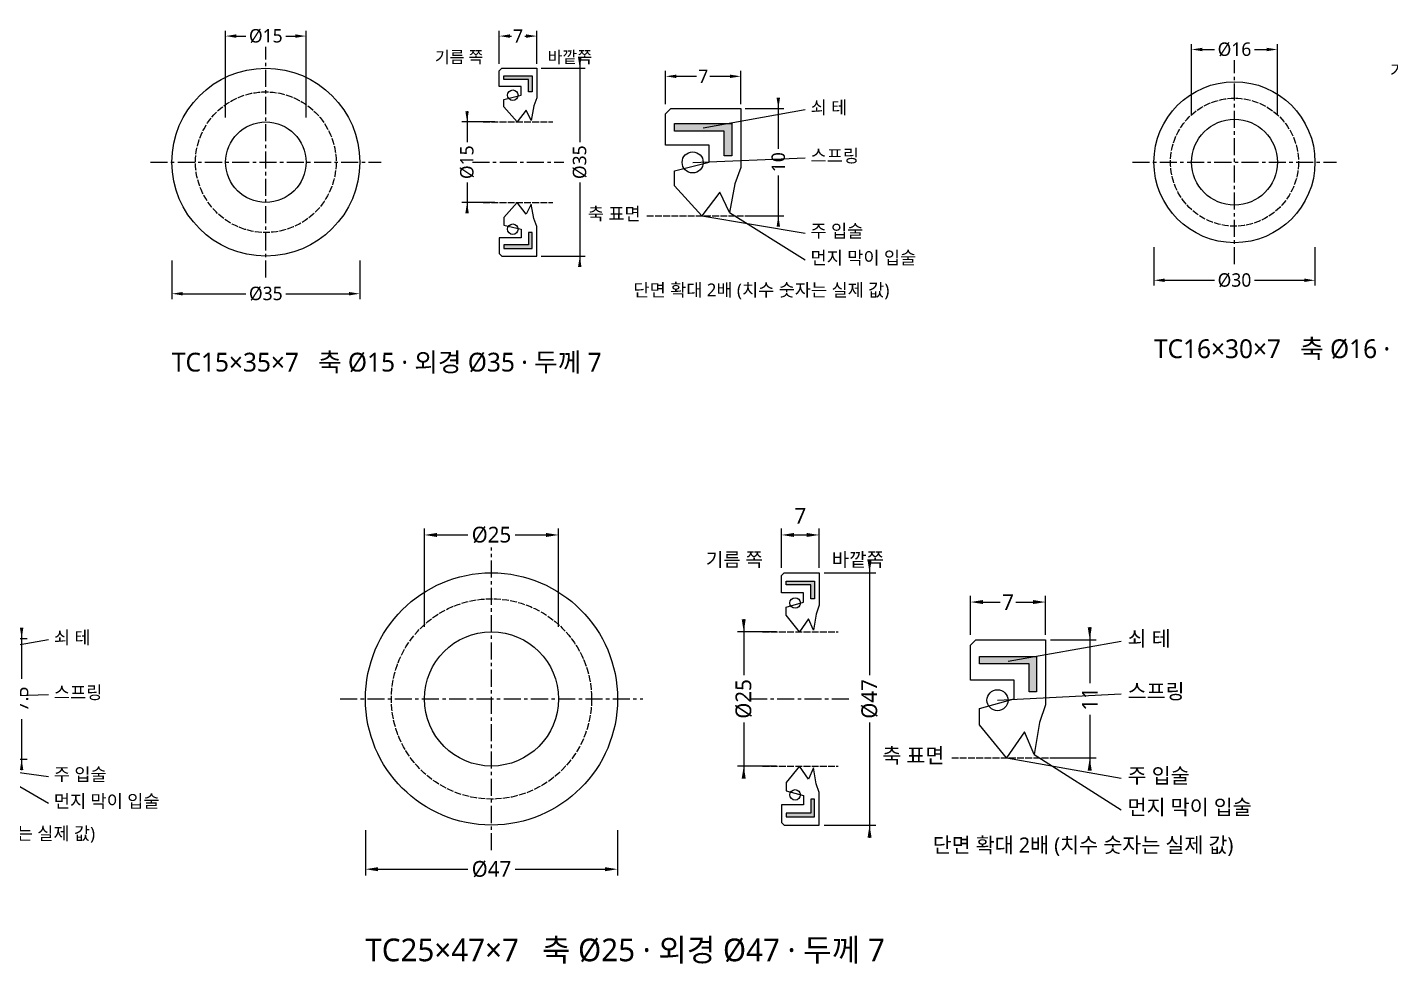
# Model space of a CAD drawing. Header units: millimetres. Extents: x 0 to 1122, y -730 to 25.
# Drawn here: x 503 to 757.1, y -149.3 to 25.1 of the extents above; entities that cross this region are included whole.
import ezdxf

# ---------------------------------------------------------------- set-up
doc = ezdxf.new("R2010")
doc.units = ezdxf.units.MM
doc.linetypes.add('CENTER', pattern=[5.08, 3.175, -0.635, 0.635, -0.635])
doc.linetypes.add('DASHED', pattern=[1.524, 1.27, -0.254])
for name, color, linetype in [('문자', 7, 'CONTINUOUS'), ('쇠테', 8, 'CONTINUOUS'), ('숨은선', 3, 'DASHED'), ('외형선', 7, 'CONTINUOUS'), ('중심선', 1, 'CENTER'), ('치수', 4, 'CONTINUOUS')]:
    doc.layers.add(name, color=color, linetype=linetype)
doc.styles.add('CH_KOR', font='malgun.ttf')
doc.dimstyles.new('CH_DIM', dxfattribs={"dimtxt": 2.5, "dimasz": 2, "dimexe": 1, "dimexo": 0.8, "dimgap": 0.8, "dimtad": 1, "dimdec": 1, "dimdsep": 46, "dimtxsty": 'CH_KOR', "dimcen": 2.5, "dimclrd": 4, "dimclre": 4, "dimclrt": 4, "dimazin": 3, "dimtfac": 1, "dimtmove": 0, "dimatfit": 3})

# ---------------------------------------------------------------- blocks, each defined once
blk = doc.blocks.new('_CLOSEDFILLED')
at = {"color": 0, "linetype": 'BYBLOCK'}
blk.add_solid([(-1, 0.16), (0, 0), (-1, -0.16)], dxfattribs=at)
blk = doc.blocks.new('*D22')
at = {"color": 4}
for p, q in [((-17.5, -18.3), (-17.5, -25.5)), ((17.5, -18.3), (17.5, -25.5)), ((-15.5, -24.5), (-3.75, -24.5)), ((3.75, -24.5), (15.5, -24.5))]:
    blk.add_line(p, q, dxfattribs=at)
at = {"layer": 'Defpoints'}
for p in [(-17.5, -17.5), (17.5, -17.5), (-17.5, -24.5)]:
    blk.add_point(p, dxfattribs=at)
at = {"layer": '치수', "color": 4, "xscale": 2, "yscale": 2, "rotation": 180}
blk.add_blockref('_CLOSEDFILLED', (-17.5, -24.5), dxfattribs=at)
at = {"layer": '치수', "color": 4, "xscale": 2, "yscale": 2}
blk.add_blockref('_CLOSEDFILLED', (17.5, -24.5), dxfattribs=at)
at = {"layer": '치수', "color": 4, "insert": (0, -24.5), "char_height": 2.5, "attachment_point": 5, "style": 'CH_KOR'}
blk.add_mtext('Ø35', dxfattribs=at)
blk = doc.blocks.new('*D23')
at = {"color": 4}
for p, q in [((-7.5, 8.3), (-7.5, 24.5)), ((-5.5, 23.5), (-3.75, 23.5)), ((3.75, 23.5), (5.5, 23.5)), ((7.5, 8.3), (7.5, 24.5))]:
    blk.add_line(p, q, dxfattribs=at)
at = {"layer": 'Defpoints'}
for p in [(-7.5, 23.5), (-7.5, 7.5), (7.5, 7.5)]:
    blk.add_point(p, dxfattribs=at)
at = {"layer": '치수', "color": 4, "xscale": 2, "yscale": 2, "rotation": 180}
blk.add_blockref('_CLOSEDFILLED', (-7.5, 23.5), dxfattribs=at)
at = {"layer": '치수', "color": 4, "xscale": 2, "yscale": 2}
blk.add_blockref('_CLOSEDFILLED', (7.5, 23.5), dxfattribs=at)
at = {"layer": '치수', "color": 4, "insert": (0, 23.5), "char_height": 2.5, "attachment_point": 5, "style": 'CH_KOR'}
blk.add_mtext('Ø15', dxfattribs=at)
blk = doc.blocks.new('*D24')
at = {"color": 4}
for p, q in [((43.5, 18.3), (43.5, 24.5)), ((45.5, 23.5), (45.75, 23.5)), ((48.25, 23.5), (48.5, 23.5)), ((50.5, 18.3), (50.5, 24.5))]:
    blk.add_line(p, q, dxfattribs=at)
at = {"layer": 'Defpoints'}
for p in [(43.5, 23.5), (43.5, 17.5), (50.5, 17.5)]:
    blk.add_point(p, dxfattribs=at)
at = {"layer": '치수', "color": 4, "xscale": 2, "yscale": 2, "rotation": 180}
blk.add_blockref('_CLOSEDFILLED', (43.5, 23.5), dxfattribs=at)
at = {"layer": '치수', "color": 4, "xscale": 2, "yscale": 2}
blk.add_blockref('_CLOSEDFILLED', (50.5, 23.5), dxfattribs=at)
at = {"layer": '치수', "color": 4, "insert": (47, 23.5), "char_height": 2.5, "attachment_point": 5, "style": 'CH_KOR'}
blk.add_mtext('7', dxfattribs=at)
blk = doc.blocks.new('*D25')
at = {"color": 4}
for p, q in [((58.5, 19.5), (58.5, 3.75)), ((51.3, 17.5), (59.5, 17.5)), ((58.5, -3.75), (58.5, -19.5)), ((51.3, -17.5), (59.5, -17.5))]:
    blk.add_line(p, q, dxfattribs=at)
at = {"layer": 'Defpoints'}
for p in [(50.5, 17.5), (58.5, 17.5), (50.5, -17.5)]:
    blk.add_point(p, dxfattribs=at)
at = {"layer": '치수', "color": 4, "xscale": 2, "yscale": 2}
for p, rotation in [((58.5, 17.5), 270), ((58.5, -17.5), 90)]:
    blk.add_blockref('_CLOSEDFILLED', p, dxfattribs=dict(at, rotation=rotation))
at = {"layer": '치수', "color": 4, "insert": (58.5, 0), "char_height": 2.5, "attachment_point": 5, "rotation": 90, "style": 'CH_KOR'}
blk.add_mtext('Ø35', dxfattribs=at)
blk = doc.blocks.new('*D26')
at = {"color": 4}
for p, q in [((37.5, 9.5), (37.5, 3.75)), ((42.7, 7.5), (36.5, 7.5)), ((37.5, -3.75), (37.5, -9.5)), ((42.7, -7.5), (36.5, -7.5))]:
    blk.add_line(p, q, dxfattribs=at)
at = {"layer": 'Defpoints'}
for p in [(37.5, 7.5), (43.5, 7.5), (43.5, -7.5)]:
    blk.add_point(p, dxfattribs=at)
at = {"layer": '치수', "color": 4, "xscale": 2, "yscale": 2}
for p, rotation in [((37.5, 7.5), 270), ((37.5, -7.5), 90)]:
    blk.add_blockref('_CLOSEDFILLED', p, dxfattribs=dict(at, rotation=rotation))
at = {"layer": '치수', "color": 4, "insert": (37.5, 0), "char_height": 2.5, "attachment_point": 5, "rotation": 90, "style": 'CH_KOR'}
blk.add_mtext('Ø15', dxfattribs=at)
blk = doc.blocks.new('*D27')
at = {"color": 4}
for p, q in [((74.5, 10.8), (74.5, 17)), ((76.5, 16), (80.25, 16)), ((82.75, 16), (86.5, 16)), ((88.5, 10.8), (88.5, 17))]:
    blk.add_line(p, q, dxfattribs=at)
at = {"layer": 'Defpoints'}
for p in [(74.5, 16), (74.5, 10), (88.5, 10)]:
    blk.add_point(p, dxfattribs=at)
at = {"layer": '치수', "color": 4, "xscale": 2, "yscale": 2, "rotation": 180}
blk.add_blockref('_CLOSEDFILLED', (74.5, 16), dxfattribs=at)
at = {"layer": '치수', "color": 4, "xscale": 2, "yscale": 2}
blk.add_blockref('_CLOSEDFILLED', (88.5, 16), dxfattribs=at)
at = {"layer": '치수', "color": 4, "insert": (81.5, 16), "char_height": 2.5, "attachment_point": 5, "style": 'CH_KOR'}
blk.add_mtext('7', dxfattribs=at)
blk = doc.blocks.new('*D28')
at = {"color": 4}
for p, q in [((95.5, 12), (95.5, 2.5)), ((89.3, 10), (96.5, 10)), ((95.5, -2.5), (95.5, -12)), ((89.3, -10), (96.5, -10))]:
    blk.add_line(p, q, dxfattribs=at)
at = {"layer": 'Defpoints'}
for p in [(88.5, 10), (95.5, 10), (88.5, -10)]:
    blk.add_point(p, dxfattribs=at)
at = {"layer": '치수', "color": 4, "xscale": 2, "yscale": 2}
for p, rotation in [((95.5, 10), 270), ((95.5, -10), 90)]:
    blk.add_blockref('_CLOSEDFILLED', p, dxfattribs=dict(at, rotation=rotation))
at = {"layer": '치수', "color": 4, "insert": (95.5, 0), "char_height": 2.5, "attachment_point": 5, "rotation": 90, "style": 'CH_KOR'}
blk.add_mtext('10', dxfattribs=at)
blk = doc.blocks.new('*D29')
at = {"color": 4}
for p, q in [((-15, -15.8), (-15, -23)), ((15, -15.8), (15, -23)), ((-13, -22), (-3.75, -22)), ((3.75, -22), (13, -22))]:
    blk.add_line(p, q, dxfattribs=at)
at = {"layer": 'Defpoints'}
for p in [(-15, -15), (15, -15), (-15, -22)]:
    blk.add_point(p, dxfattribs=at)
at = {"layer": '치수', "color": 4, "xscale": 2, "yscale": 2, "rotation": 180}
blk.add_blockref('_CLOSEDFILLED', (-15, -22), dxfattribs=at)
at = {"layer": '치수', "color": 4, "xscale": 2, "yscale": 2}
blk.add_blockref('_CLOSEDFILLED', (15, -22), dxfattribs=at)
at = {"layer": '치수', "color": 4, "insert": (0, -22), "char_height": 2.5, "attachment_point": 5, "style": 'CH_KOR'}
blk.add_mtext('Ø30', dxfattribs=at)
blk = doc.blocks.new('*D30')
at = {"color": 4}
for p, q in [((-8, 8.8), (-8, 22)), ((-6, 21), (-3.75, 21)), ((3.75, 21), (6, 21)), ((8, 8.8), (8, 22))]:
    blk.add_line(p, q, dxfattribs=at)
at = {"layer": 'Defpoints'}
for p in [(-8, 21), (-8, 8), (8, 8)]:
    blk.add_point(p, dxfattribs=at)
at = {"layer": '치수', "color": 4, "xscale": 2, "yscale": 2, "rotation": 180}
blk.add_blockref('_CLOSEDFILLED', (-8, 21), dxfattribs=at)
at = {"layer": '치수', "color": 4, "xscale": 2, "yscale": 2}
blk.add_blockref('_CLOSEDFILLED', (8, 21), dxfattribs=at)
at = {"layer": '치수', "color": 4, "insert": (0, 21), "char_height": 2.5, "attachment_point": 5, "style": 'CH_KOR'}
blk.add_mtext('Ø16', dxfattribs=at)
blk = doc.blocks.new('*D31')
at = {"color": 4}
for p, q in [((41, 15.8), (41, 22)), ((43, 21), (43.25, 21)), ((45.75, 21), (46, 21)), ((48, 15.8), (48, 22))]:
    blk.add_line(p, q, dxfattribs=at)
at = {"layer": 'Defpoints'}
for p in [(41, 21), (41, 15), (48, 15)]:
    blk.add_point(p, dxfattribs=at)
at = {"layer": '치수', "color": 4, "xscale": 2, "yscale": 2, "rotation": 180}
blk.add_blockref('_CLOSEDFILLED', (41, 21), dxfattribs=at)
at = {"layer": '치수', "color": 4, "xscale": 2, "yscale": 2}
blk.add_blockref('_CLOSEDFILLED', (48, 21), dxfattribs=at)
at = {"layer": '치수', "color": 4, "insert": (44.5, 21), "char_height": 2.5, "attachment_point": 5, "style": 'CH_KOR'}
blk.add_mtext('7', dxfattribs=at)
blk = doc.blocks.new('*D32')
at = {"color": 4}
for p, q in [((56, 17), (56, 3.75)), ((48.8, 15), (57, 15)), ((56, -3.75), (56, -17)), ((48.8, -15), (57, -15))]:
    blk.add_line(p, q, dxfattribs=at)
at = {"layer": 'Defpoints'}
for p in [(48, 15), (56, 15), (48, -15)]:
    blk.add_point(p, dxfattribs=at)
at = {"layer": '치수', "color": 4, "xscale": 2, "yscale": 2}
for p, rotation in [((56, 15), 270), ((56, -15), 90)]:
    blk.add_blockref('_CLOSEDFILLED', p, dxfattribs=dict(at, rotation=rotation))
at = {"layer": '치수', "color": 4, "insert": (56, 0), "char_height": 2.5, "attachment_point": 5, "rotation": 90, "style": 'CH_KOR'}
blk.add_mtext('Ø30', dxfattribs=at)
blk = doc.blocks.new('*D33')
at = {"color": 4}
for p, q in [((40.2, 8), (34, 8)), ((35, 10), (35, 3.75)), ((35, -3.75), (35, -10)), ((40.2, -8), (34, -8))]:
    blk.add_line(p, q, dxfattribs=at)
at = {"layer": 'Defpoints'}
for p in [(35, 8), (41, 8), (41, -8)]:
    blk.add_point(p, dxfattribs=at)
at = {"layer": '치수', "color": 4, "xscale": 2, "yscale": 2}
for p, rotation in [((35, 8), 270), ((35, -8), 90)]:
    blk.add_blockref('_CLOSEDFILLED', p, dxfattribs=dict(at, rotation=rotation))
at = {"layer": '치수', "color": 4, "insert": (35, 0), "char_height": 2.5, "attachment_point": 5, "rotation": 90, "style": 'CH_KOR'}
blk.add_mtext('Ø16', dxfattribs=at)
blk = doc.blocks.new('*D34')
at = {"color": 4}
for p, q in [((72, 11.3), (72, 17.5)), ((74, 16.5), (81.25, 16.5)), ((83.75, 16.5), (91, 16.5)), ((93, 11.3), (93, 17.5))]:
    blk.add_line(p, q, dxfattribs=at)
at = {"layer": 'Defpoints'}
for p in [(72, 16.5), (72, 10.5), (93, 10.5)]:
    blk.add_point(p, dxfattribs=at)
at = {"layer": '치수', "color": 4, "xscale": 2, "yscale": 2, "rotation": 180}
blk.add_blockref('_CLOSEDFILLED', (72, 16.5), dxfattribs=at)
at = {"layer": '치수', "color": 4, "xscale": 2, "yscale": 2}
blk.add_blockref('_CLOSEDFILLED', (93, 16.5), dxfattribs=at)
at = {"layer": '치수', "color": 4, "insert": (82.5, 16.5), "char_height": 2.5, "attachment_point": 5, "style": 'CH_KOR'}
blk.add_mtext('7', dxfattribs=at)
blk = doc.blocks.new('*D35')
at = {"color": 4}
for p, q in [((93.8, 10.5), (101, 10.5)), ((100, 12.5), (100, 1.25)), ((100, -1.25), (100, -12.5)), ((93.8, -10.5), (101, -10.5))]:
    blk.add_line(p, q, dxfattribs=at)
at = {"layer": 'Defpoints'}
for p in [(93, 10.5), (100, 10.5), (93, -10.5)]:
    blk.add_point(p, dxfattribs=at)
at = {"layer": '치수', "color": 4, "xscale": 2, "yscale": 2}
for p, rotation in [((100, 10.5), 270), ((100, -10.5), 90)]:
    blk.add_blockref('_CLOSEDFILLED', p, dxfattribs=dict(at, rotation=rotation))
at = {"layer": '치수', "color": 4, "insert": (100, 0), "char_height": 2.5, "attachment_point": 5, "rotation": 90, "style": 'CH_KOR'}
blk.add_mtext('7', dxfattribs=at)
blk = doc.blocks.new('*D50')
at = {"color": 4}
for p, q in [((-20, -20.8), (-20, -28)), ((20, -20.8), (20, -28)), ((-18, -27), (-3.75, -27)), ((3.75, -27), (18, -27))]:
    blk.add_line(p, q, dxfattribs=at)
at = {"layer": 'Defpoints'}
for p in [(-20, -20), (20, -20), (-20, -27)]:
    blk.add_point(p, dxfattribs=at)
at = {"layer": '치수', "color": 4, "xscale": 2, "yscale": 2, "rotation": 180}
blk.add_blockref('_CLOSEDFILLED', (-20, -27), dxfattribs=at)
at = {"layer": '치수', "color": 4, "xscale": 2, "yscale": 2}
blk.add_blockref('_CLOSEDFILLED', (20, -27), dxfattribs=at)
at = {"layer": '치수', "color": 4, "insert": (0, -27), "char_height": 2.5, "attachment_point": 5, "style": 'CH_KOR'}
blk.add_mtext('Ø40', dxfattribs=at)
blk = doc.blocks.new('*D51')
at = {"color": 4}
for p, q in [((-12.5, 13.3), (-12.5, 27)), ((-10.5, 26), (-3.75, 26)), ((3.75, 26), (10.5, 26)), ((12.5, 13.3), (12.5, 27))]:
    blk.add_line(p, q, dxfattribs=at)
at = {"layer": 'Defpoints'}
for p in [(-12.5, 26), (-12.5, 12.5), (12.5, 12.5)]:
    blk.add_point(p, dxfattribs=at)
at = {"layer": '치수', "color": 4, "xscale": 2, "yscale": 2, "rotation": 180}
blk.add_blockref('_CLOSEDFILLED', (-12.5, 26), dxfattribs=at)
at = {"layer": '치수', "color": 4, "xscale": 2, "yscale": 2}
blk.add_blockref('_CLOSEDFILLED', (12.5, 26), dxfattribs=at)
at = {"layer": '치수', "color": 4, "insert": (0, 26), "char_height": 2.5, "attachment_point": 5, "style": 'CH_KOR'}
blk.add_mtext('Ø25', dxfattribs=at)
blk = doc.blocks.new('*D52')
at = {"color": 4}
for p, q in [((46, 20.8), (46, 27)), ((48, 26), (48.25, 26)), ((50.75, 26), (51, 26)), ((53, 20.8), (53, 27))]:
    blk.add_line(p, q, dxfattribs=at)
at = {"layer": 'Defpoints'}
for p in [(46, 26), (46, 20), (53, 20)]:
    blk.add_point(p, dxfattribs=at)
at = {"layer": '치수', "color": 4, "xscale": 2, "yscale": 2, "rotation": 180}
blk.add_blockref('_CLOSEDFILLED', (46, 26), dxfattribs=at)
at = {"layer": '치수', "color": 4, "xscale": 2, "yscale": 2}
blk.add_blockref('_CLOSEDFILLED', (53, 26), dxfattribs=at)
at = {"layer": '치수', "color": 4, "insert": (49.5, 26), "char_height": 2.5, "attachment_point": 5, "style": 'CH_KOR'}
blk.add_mtext('7', dxfattribs=at)
blk = doc.blocks.new('*D53')
at = {"color": 4}
for p, q in [((61, 22), (61, 3.75)), ((53.8, 20), (62, 20)), ((61, -3.75), (61, -22)), ((53.8, -20), (62, -20))]:
    blk.add_line(p, q, dxfattribs=at)
at = {"layer": 'Defpoints'}
for p in [(53, 20), (61, 20), (53, -20)]:
    blk.add_point(p, dxfattribs=at)
at = {"layer": '치수', "color": 4, "xscale": 2, "yscale": 2}
for p, rotation in [((61, 20), 270), ((61, -20), 90)]:
    blk.add_blockref('_CLOSEDFILLED', p, dxfattribs=dict(at, rotation=rotation))
at = {"layer": '치수', "color": 4, "insert": (61, 0), "char_height": 2.5, "attachment_point": 5, "rotation": 90, "style": 'CH_KOR'}
blk.add_mtext('Ø40', dxfattribs=at)
blk = doc.blocks.new('*D54')
at = {"color": 4}
for p, q in [((40, 14.5), (40, 3.75)), ((45.2, 12.5), (39, 12.5)), ((40, -3.75), (40, -14.5)), ((45.2, -12.5), (39, -12.5))]:
    blk.add_line(p, q, dxfattribs=at)
at = {"layer": 'Defpoints'}
for p in [(40, 12.5), (46, 12.5), (46, -12.5)]:
    blk.add_point(p, dxfattribs=at)
at = {"layer": '치수', "color": 4, "xscale": 2, "yscale": 2}
for p, rotation in [((40, 12.5), 270), ((40, -12.5), 90)]:
    blk.add_blockref('_CLOSEDFILLED', p, dxfattribs=dict(at, rotation=rotation))
at = {"layer": '치수', "color": 4, "insert": (40, 0), "char_height": 2.5, "attachment_point": 5, "rotation": 90, "style": 'CH_KOR'}
blk.add_mtext('Ø25', dxfattribs=at)
blk = doc.blocks.new('*D55')
at = {"color": 4}
for p, q in [((77, 12.05), (77, 18.25)), ((98, 12.05), (98, 18.25)), ((79, 17.25), (86.25, 17.25)), ((88.75, 17.25), (96, 17.25))]:
    blk.add_line(p, q, dxfattribs=at)
at = {"layer": 'Defpoints'}
for p in [(77, 17.25), (77, 11.25), (98, 11.25)]:
    blk.add_point(p, dxfattribs=at)
at = {"layer": '치수', "color": 4, "xscale": 2, "yscale": 2, "rotation": 180}
blk.add_blockref('_CLOSEDFILLED', (77, 17.25), dxfattribs=at)
at = {"layer": '치수', "color": 4, "xscale": 2, "yscale": 2}
blk.add_blockref('_CLOSEDFILLED', (98, 17.25), dxfattribs=at)
at = {"layer": '치수', "color": 4, "insert": (87.5, 17.25), "char_height": 2.5, "attachment_point": 5, "style": 'CH_KOR'}
blk.add_mtext('7', dxfattribs=at)
blk = doc.blocks.new('*D56')
at = {"color": 4}
for p, q in [((105, 13.25), (105, 3.75)), ((98.8, 11.25), (106, 11.25)), ((105, -3.75), (105, -13.25)), ((98.8, -11.25), (106, -11.25))]:
    blk.add_line(p, q, dxfattribs=at)
at = {"layer": 'Defpoints'}
for p in [(98, 11.25), (105, 11.25), (98, -11.25)]:
    blk.add_point(p, dxfattribs=at)
at = {"layer": '치수', "color": 4, "xscale": 2, "yscale": 2}
for p, rotation in [((105, 11.25), 270), ((105, -11.25), 90)]:
    blk.add_blockref('_CLOSEDFILLED', p, dxfattribs=dict(at, rotation=rotation))
at = {"layer": '치수', "color": 4, "insert": (105, 0), "char_height": 2.5, "attachment_point": 5, "rotation": 90, "style": 'CH_KOR'}
blk.add_mtext('7.5', dxfattribs=at)
blk = doc.blocks.new('*D57')
at = {"color": 4}
for p, q in [((-23.5, -24.44), (-23.5, -32.9)), ((23.5, -24.44), (23.5, -32.9)), ((-21.15, -31.725), (-4.40625, -31.725)), ((4.40625, -31.725), (21.15, -31.725))]:
    blk.add_line(p, q, dxfattribs=at)
at = {"layer": 'Defpoints'}
for p in [(-23.5, -23.5), (23.5, -23.5), (-23.5, -31.725)]:
    blk.add_point(p, dxfattribs=at)
at = {"layer": '치수', "color": 4, "xscale": 2.35, "yscale": 2.35, "rotation": 180}
blk.add_blockref('_CLOSEDFILLED', (-23.5, -31.725), dxfattribs=at)
at = {"layer": '치수', "color": 4, "xscale": 2.35, "yscale": 2.35}
blk.add_blockref('_CLOSEDFILLED', (23.5, -31.725), dxfattribs=at)
at = {"layer": '치수', "color": 4, "insert": (0, -31.725), "char_height": 2.9375, "attachment_point": 5, "style": 'CH_KOR'}
blk.add_mtext('Ø47', dxfattribs=at)
blk = doc.blocks.new('*D58')
at = {"color": 4}
for p, q in [((-12.5, 13.44), (-12.5, 31.725)), ((-10.15, 30.55), (-4.40625, 30.55)), ((4.40625, 30.55), (10.15, 30.55)), ((12.5, 13.44), (12.5, 31.725))]:
    blk.add_line(p, q, dxfattribs=at)
at = {"layer": 'Defpoints'}
for p in [(-12.5, 30.55), (-12.5, 12.5), (12.5, 12.5)]:
    blk.add_point(p, dxfattribs=at)
at = {"layer": '치수', "color": 4, "xscale": 2.35, "yscale": 2.35, "rotation": 180}
blk.add_blockref('_CLOSEDFILLED', (-12.5, 30.55), dxfattribs=at)
at = {"layer": '치수', "color": 4, "xscale": 2.35, "yscale": 2.35}
blk.add_blockref('_CLOSEDFILLED', (12.5, 30.55), dxfattribs=at)
at = {"layer": '치수', "color": 4, "insert": (0, 30.55), "char_height": 2.9375, "attachment_point": 5, "style": 'CH_KOR'}
blk.add_mtext('Ø25', dxfattribs=at)
blk = doc.blocks.new('*D59')
at = {"color": 4}
for p, q in [((54.05, 24.44), (54.05, 31.725)), ((56.4, 30.55), (58.7, 30.55)), ((61.05, 24.44), (61.05, 31.725))]:
    blk.add_line(p, q, dxfattribs=at)
at = {"layer": 'Defpoints'}
for p in [(54.05, 30.55), (54.05, 23.5), (61.05, 23.5)]:
    blk.add_point(p, dxfattribs=at)
at = {"layer": '치수', "color": 4, "xscale": 2.35, "yscale": 2.35, "rotation": 180}
blk.add_blockref('_CLOSEDFILLED', (54.05, 30.55), dxfattribs=at)
at = {"layer": '치수', "color": 4, "xscale": 2.35, "yscale": 2.35}
blk.add_blockref('_CLOSEDFILLED', (61.05, 30.55), dxfattribs=at)
at = {"layer": '치수', "color": 4, "insert": (57.55, 34.13375), "char_height": 2.9375, "attachment_point": 5, "style": 'CH_KOR'}
blk.add_mtext('7', dxfattribs=at)
blk = doc.blocks.new('*D60')
at = {"color": 4}
for p, q in [((70.45, 25.85), (70.45, 4.40625)), ((61.99, 23.5), (71.625, 23.5)), ((70.45, -4.40625), (70.45, -25.85)), ((61.99, -23.5), (71.625, -23.5))]:
    blk.add_line(p, q, dxfattribs=at)
at = {"layer": 'Defpoints'}
for p in [(61.05, 23.5), (70.45, 23.5), (61.05, -23.5)]:
    blk.add_point(p, dxfattribs=at)
at = {"layer": '치수', "color": 4, "xscale": 2.35, "yscale": 2.35}
for p, rotation in [((70.45, 23.5), 270), ((70.45, -23.5), 90)]:
    blk.add_blockref('_CLOSEDFILLED', p, dxfattribs=dict(at, rotation=rotation))
at = {"layer": '치수', "color": 4, "insert": (70.45, 0), "char_height": 2.9375, "attachment_point": 5, "rotation": 90, "style": 'CH_KOR'}
blk.add_mtext('Ø47', dxfattribs=at)
blk = doc.blocks.new('*D61')
at = {"color": 4}
for p, q in [((47, 14.85), (47, 4.40625)), ((53.11, 12.5), (45.825, 12.5)), ((47, -4.40625), (47, -14.85)), ((53.11, -12.5), (45.825, -12.5))]:
    blk.add_line(p, q, dxfattribs=at)
at = {"layer": 'Defpoints'}
for p in [(47, 12.5), (54.05, 12.5), (54.05, -12.5)]:
    blk.add_point(p, dxfattribs=at)
at = {"layer": '치수', "color": 4, "xscale": 2.35, "yscale": 2.35}
for p, rotation in [((47, 12.5), 270), ((47, -12.5), 90)]:
    blk.add_blockref('_CLOSEDFILLED', p, dxfattribs=dict(at, rotation=rotation))
at = {"layer": '치수', "color": 4, "insert": (47, 0), "char_height": 2.9375, "attachment_point": 5, "rotation": 90, "style": 'CH_KOR'}
blk.add_mtext('Ø25', dxfattribs=at)
blk = doc.blocks.new('*D62')
at = {"color": 4}
for p, q in [((89.25, 11.94), (89.25, 19.225)), ((91.6, 18.05), (94.78125, 18.05)), ((97.71875, 18.05), (100.9, 18.05)), ((103.25, 11.94), (103.25, 19.225))]:
    blk.add_line(p, q, dxfattribs=at)
at = {"layer": 'Defpoints'}
for p in [(89.25, 18.05), (89.25, 11), (103.25, 11)]:
    blk.add_point(p, dxfattribs=at)
at = {"layer": '치수', "color": 4, "xscale": 2.35, "yscale": 2.35, "rotation": 180}
blk.add_blockref('_CLOSEDFILLED', (89.25, 18.05), dxfattribs=at)
at = {"layer": '치수', "color": 4, "xscale": 2.35, "yscale": 2.35}
blk.add_blockref('_CLOSEDFILLED', (103.25, 18.05), dxfattribs=at)
at = {"layer": '치수', "color": 4, "insert": (96.25, 18.05), "char_height": 2.9375, "attachment_point": 5, "style": 'CH_KOR'}
blk.add_mtext('7', dxfattribs=at)
blk = doc.blocks.new('*D63')
at = {"color": 4}
for p, q in [((111.475, 13.35), (111.475, 2.9375)), ((104.19, 11), (112.65, 11)), ((111.475, -2.9375), (111.475, -13.35)), ((104.19, -11), (112.65, -11))]:
    blk.add_line(p, q, dxfattribs=at)
at = {"layer": 'Defpoints'}
for p in [(103.25, 11), (111.475, 11), (103.25, -11)]:
    blk.add_point(p, dxfattribs=at)
at = {"layer": '치수', "color": 4, "xscale": 2.35, "yscale": 2.35}
for p, rotation in [((111.475, 11), 270), ((111.475, -11), 90)]:
    blk.add_blockref('_CLOSEDFILLED', p, dxfattribs=dict(at, rotation=rotation))
at = {"layer": '치수', "color": 4, "insert": (111.475, 0), "char_height": 2.9375, "attachment_point": 5, "rotation": 90, "style": 'CH_KOR'}
blk.add_mtext('11', dxfattribs=at)
blk = doc.blocks.new('OIL_TC15x35x7')
at = {"layer": '쇠테'}
for points in [[(44.34, 16.1), (49.66, 16.1), (49.66, 13.1), (48.96, 13.1), (48.96, 15.4), (44.34, 15.4)], [(76.18, 7.2), (86.82, 7.2), (86.82, 1.2), (85.42, 1.2), (85.42, 5.8), (76.18, 5.8)], [(44.34, -16.1), (49.66, -16.1), (49.66, -13.1), (48.96, -13.1), (48.96, -15.4), (44.34, -15.4)]]:
    blk.add_hatch(color=8, dxfattribs=at).paths.add_polyline_path(points)
for points in [[(44.34, 16.1), (49.66, 16.1), (49.66, 13.1), (48.96, 13.1), (48.96, 15.4), (44.34, 15.4)], [(76.18, 7.2), (86.82, 7.2), (86.82, 1.2), (85.42, 1.2), (85.42, 5.8), (76.18, 5.8)], [(44.34, -16.1), (49.66, -16.1), (49.66, -13.1), (48.96, -13.1), (48.96, -15.4), (44.34, -15.4)]]:
    blk.add_lwpolyline(points, close=True, dxfattribs=at)
at = {"layer": '숨은선'}
for p, q in [((40.5, 7.5), (53.5, 7.5)), ((40.5, -7.5), (53.5, -7.5)), ((71, -10), (92, -10))]:
    blk.add_line(p, q, dxfattribs=at)
blk.add_circle((0, 0), 13.1, dxfattribs=at)
at = {"layer": '외형선'}
for points in [[(43.5, 17), (44, 17.5), (50.5, 17.5), (50.5, 12), (49.94, 10.5), (49.45, 7.8), (48.54, 9.7), (46.86, 7.5), (44.34, 10.3), (44.34, 11.7), (47.56, 12.5), (47.56, 14.1), (43.5, 14.1)], [(74.5, 9), (75.5, 10), (88.5, 10), (88.5, -1), (87.38, -4), (86.4, -9.4), (84.58, -5.6), (81.22, -10), (76.18, -4.4), (76.18, -1.6), (82.62, 0), (82.62, 3.2), (74.5, 3.2)], [(43.5, -17), (44, -17.5), (50.5, -17.5), (50.5, -12), (49.94, -10.5), (49.45, -7.8), (48.54, -9.7), (46.86, -7.5), (44.34, -10.3), (44.34, -11.7), (47.56, -12.5), (47.56, -14.1), (43.5, -14.1)]]:
    blk.add_lwpolyline(points, close=True, dxfattribs=at)
for centre, radius in [((0, 0), 17.5), ((46.02, 12.48), 0.98), ((0, 0), 7.5), ((79.54, -0.04), 1.96), ((46.02, -12.48), 0.98)]:
    blk.add_circle(centre, radius, dxfattribs=at)
at = {"layer": '중심선'}
for p, q in [((0, -21.5), (0, 21.5)), ((-21.5, 0), (21.5, 0)), ((38.5, 0), (55.5, 0))]:
    blk.add_line(p, q, dxfattribs=at)
at = {"layer": '치수'}
for p, q in [((81.5, 6.4), (100.5, 9.8)), ((79.54, -0.04), (100.5, 0.8)), ((81.22, -10), (100.5, -13.2)), ((86.4, -9.4), (100.5, -18.2))]:
    blk.add_line(p, q, dxfattribs=at)
at = {"layer": '문자', "style": 'CH_KOR'}
for s, height, p in [('기름 쪽', 2.2, (31.5, 18.5)), ('바깥쪽', 2.2, (52.5, 18.5)), ('쇠 테', 2.4, (101.5, 9)), ('스프링', 2.4, (101.5, 0)), ('축 표면', 2.4, (60, -10.8)), ('주 입술', 2.4, (101.5, -14)), ('먼지 막이 입술', 2.4, (101.5, -19)), ('단면 확대 2배 (치수 숫자는 실제 값)', 2.4, (68.5, -25)), ('TC15×35×7   축 Ø15 · 외경 Ø35 · 두께 7', 3.5, (-17.5, -39))]:
    blk.add_text(s, height=height, dxfattribs=at).set_placement(p)
at = {"layer": '치수'}
for base, p1, p2, text, picture, middle in [((-7.5, 23.5), (-7.5, 7.5), (7.5, 7.5), 'Ø15', '*D23', (0, 23.5)), ((74.5, 16), (74.5, 10), (88.5, 10), '7', '*D27', (81.5, 16)), ((-17.5, -24.5), (-17.5, -17.5), (17.5, -17.5), 'Ø35', '*D22', (0, -24.5))]:
    dim = blk.add_linear_dim(base=base, p1=p1, p2=p2, text=text, dimstyle='CH_DIM', override={"dimscale": 1}, dxfattribs=at)
    dim.commit()
    dim.dimension.update_dxf_attribs({"geometry": picture, "text_midpoint": middle})
dim = blk.add_linear_dim(base=(43.5, 23.5), p1=(43.5, 17.5), p2=(50.5, 17.5), dimstyle='CH_DIM', override={"dimscale": 1}, dxfattribs=at)
dim.commit()
dim.dimension.update_dxf_attribs({"geometry": '*D24', "text_midpoint": (47, 23.5)})
for base, p1, p2, text, picture, middle in [((58.5, 17.5), (50.5, 17.5), (50.5, -17.5), 'Ø35', '*D25', (58.5, 0)), ((95.5, 10), (88.5, 10), (88.5, -10), '10', '*D28', (95.5, 0)), ((37.5, 7.5), (43.5, 7.5), (43.5, -7.5), 'Ø15', '*D26', (37.5, 0))]:
    dim = blk.add_linear_dim(base=base, p1=p1, p2=p2, angle=90, text=text, dimstyle='CH_DIM', override={"dimscale": 1}, dxfattribs=at)
    dim.commit()
    dim.dimension.update_dxf_attribs({"geometry": picture, "text_midpoint": middle})
blk = doc.blocks.new('OIL_TC16x30x7')
at = {"layer": '쇠테'}
for points in [[(41.84, 14.02), (47.16, 14.02), (47.16, 11.92), (46.6, 11.92), (46.6, 13.46), (41.84, 13.46)], [(74.52, 7.56), (90.48, 7.56), (90.48, 1.26), (88.8, 1.26), (88.8, 5.88), (74.52, 5.88)], [(41.84, -14.02), (47.16, -14.02), (47.16, -11.92), (46.6, -11.92), (46.6, -13.46), (41.84, -13.46)]]:
    blk.add_hatch(color=8, dxfattribs=at).paths.add_polyline_path(points)
for points in [[(41.84, 14.02), (47.16, 14.02), (47.16, 11.92), (46.6, 11.92), (46.6, 13.46), (41.84, 13.46)], [(74.52, 7.56), (90.48, 7.56), (90.48, 1.26), (88.8, 1.26), (88.8, 5.88), (74.52, 5.88)], [(41.84, -14.02), (47.16, -14.02), (47.16, -11.92), (46.6, -11.92), (46.6, -13.46), (41.84, -13.46)]]:
    blk.add_lwpolyline(points, close=True, dxfattribs=at)
at = {"layer": '숨은선'}
for p, q in [((38, 8), (51, 8)), ((38, -8), (51, -8)), ((66.75, -10.5), (98.25, -10.5))]:
    blk.add_line(p, q, dxfattribs=at)
blk.add_circle((0, 0), 11.92, dxfattribs=at)
at = {"layer": '외형선'}
for points in [[(41, 14.58), (41.42, 15), (48, 15), (48, 11.15), (47.44, 10.1), (46.95, 8.21), (46.04, 9.54), (44.36, 8), (41.84, 9.96), (41.84, 10.94), (45.06, 11.5), (45.06, 12.62), (41, 12.62)], [(72, 9.24), (73.26, 10.5), (93, 10.5), (93, -1.05), (91.32, -4.2), (89.85, -9.87), (87.12, -5.88), (82.08, -10.5), (74.52, -4.62), (74.52, -1.68), (84.18, 0), (84.18, 3.36), (72, 3.36)], [(41, -14.58), (41.42, -15), (48, -15), (48, -11.15), (47.44, -10.1), (46.95, -8.21), (46.04, -9.54), (44.36, -8), (41.84, -9.96), (41.84, -10.94), (45.06, -11.5), (45.06, -12.62), (41, -12.62)]]:
    blk.add_lwpolyline(points, close=True, dxfattribs=at)
for centre, radius in [((0, 0), 15), ((43.52, 11.5), 0.7), ((0, 0), 8), ((79.56, 0), 2.1), ((43.52, -11.5), 0.7)]:
    blk.add_circle(centre, radius, dxfattribs=at)
at = {"layer": '중심선'}
for p, q in [((0, -19), (0, 19)), ((-19, 0), (19, 0)), ((36, 0), (53, 0))]:
    blk.add_line(p, q, dxfattribs=at)
at = {"layer": '치수'}
for p, q in [((82.5, 6.72), (105, 10.3)), ((79.56, 0), (105, 0.8)), ((89.85, -9.87), (105, -18.7)), ((82.08, -10.5), (105, -13.7))]:
    blk.add_line(p, q, dxfattribs=at)
at = {"layer": '문자', "style": 'CH_KOR'}
for s, height, p in [('기름 쪽', 2.2, (29, 16)), ('바깥쪽', 2.2, (50, 16)), ('쇠 테', 2.4, (106, 9.5)), ('스프링', 2.4, (106, 0)), ('축 표면', 2.4, (55.75, -11.3)), ('주 입술', 2.4, (106, -14.5)), ('먼지 막이 입술', 2.4, (106, -19.5)), ('단면 확대 3배 (치수 숫자는 실제 값)', 2.4, (66, -25.5)), ('TC16×30×7   축 Ø16 · 외경 Ø30 · 두께 7', 3.5, (-15, -36.5))]:
    blk.add_text(s, height=height, dxfattribs=at).set_placement(p)
at = {"layer": '치수'}
for base, p1, p2, text, picture, middle in [((-8, 21), (-8, 8), (8, 8), 'Ø16', '*D30', (0, 21)), ((72, 16.5), (72, 10.5), (93, 10.5), '7', '*D34', (82.5, 16.5)), ((-15, -22), (-15, -15), (15, -15), 'Ø30', '*D29', (0, -22))]:
    dim = blk.add_linear_dim(base=base, p1=p1, p2=p2, text=text, dimstyle='CH_DIM', override={"dimscale": 1}, dxfattribs=at)
    dim.commit()
    dim.dimension.update_dxf_attribs({"geometry": picture, "text_midpoint": middle})
dim = blk.add_linear_dim(base=(41, 21), p1=(41, 15), p2=(48, 15), dimstyle='CH_DIM', override={"dimscale": 1}, dxfattribs=at)
dim.commit()
dim.dimension.update_dxf_attribs({"geometry": '*D31', "text_midpoint": (44.5, 21)})
for base, p1, p2, text, picture, middle in [((56, 15), (48, 15), (48, -15), 'Ø30', '*D32', (56, 0)), ((100, 10.5), (93, 10.5), (93, -10.5), '7', '*D35', (100, 0)), ((35, 8), (41, 8), (41, -8), 'Ø16', '*D33', (35, 0))]:
    dim = blk.add_linear_dim(base=base, p1=p1, p2=p2, angle=90, text=text, dimstyle='CH_DIM', override={"dimscale": 1}, dxfattribs=at)
    dim.commit()
    dim.dimension.update_dxf_attribs({"geometry": picture, "text_midpoint": middle})
blk = doc.blocks.new('OIL_TC25x40x7')
at = {"layer": '쇠테'}
for points in [[(46.84, 18.95), (52.16, 18.95), (52.16, 16.7), (51.56, 16.7), (51.56, 18.35), (46.84, 18.35)], [(79.52, 8.1), (95.48, 8.1), (95.48, 1.35), (93.68, 1.35), (93.68, 6.3), (79.52, 6.3)], [(46.84, -18.95), (52.16, -18.95), (52.16, -16.7), (51.56, -16.7), (51.56, -18.35), (46.84, -18.35)]]:
    blk.add_hatch(color=8, dxfattribs=at).paths.add_polyline_path(points)
for points in [[(46.84, 18.95), (52.16, 18.95), (52.16, 16.7), (51.56, 16.7), (51.56, 18.35), (46.84, 18.35)], [(79.52, 8.1), (95.48, 8.1), (95.48, 1.35), (93.68, 1.35), (93.68, 6.3), (79.52, 6.3)], [(46.84, -18.95), (52.16, -18.95), (52.16, -16.7), (51.56, -16.7), (51.56, -18.35), (46.84, -18.35)]]:
    blk.add_lwpolyline(points, close=True, dxfattribs=at)
at = {"layer": '숨은선'}
for p, q in [((43, 12.5), (56, 12.5)), ((43, -12.5), (56, -12.5)), ((71.75, -11.25), (103.25, -11.25))]:
    blk.add_line(p, q, dxfattribs=at)
blk.add_circle((0, 0), 16.7, dxfattribs=at)
at = {"layer": '외형선'}
for points in [[(46, 19.55), (46.45, 20), (53, 20), (53, 15.875), (52.44, 14.75), (51.95, 12.725), (51.04, 14.15), (49.36, 12.5), (46.84, 14.6), (46.84, 15.65), (50.06, 16.25), (50.06, 17.45), (46, 17.45)], [(77, 9.9), (78.35, 11.25), (98, 11.25), (98, -1.125), (96.32, -4.5), (94.85, -10.575), (92.12, -6.3), (87.08, -11.25), (79.52, -4.95), (79.52, -1.8), (89.18, 0), (89.18, 3.6), (77, 3.6)], [(46, -19.55), (46.45, -20), (53, -20), (53, -15.875), (52.44, -14.75), (51.95, -12.725), (51.04, -14.15), (49.36, -12.5), (46.84, -14.6), (46.84, -15.65), (50.06, -16.25), (50.06, -17.45), (46, -17.45)]]:
    blk.add_lwpolyline(points, close=True, dxfattribs=at)
for centre, radius in [((0, 0), 20), ((48.52, 16.25), 0.75), ((0, 0), 12.5), ((84.56, 0), 2.25), ((48.52, -16.25), 0.75)]:
    blk.add_circle(centre, radius, dxfattribs=at)
at = {"layer": '중심선'}
for p, q in [((0, -24), (0, 24)), ((-24, 0), (24, 0)), ((41, 0), (58, 0))]:
    blk.add_line(p, q, dxfattribs=at)
at = {"layer": '치수'}
for p, q in [((87.5, 7.2), (110, 11.05)), ((84.56, 0), (110, 0.8)), ((87.08, -11.25), (110, -14.45)), ((94.85, -10.575), (110, -19.45))]:
    blk.add_line(p, q, dxfattribs=at)
at = {"layer": '문자', "style": 'CH_KOR'}
for s, height, p in [('기름 쪽', 2.2, (34, 21)), ('바깥쪽', 2.2, (55, 21)), ('쇠 테', 2.4, (111, 10.25)), ('스프링', 2.4, (111, 0)), ('축 표면', 2.4, (60.75, -12.05)), ('주 입술', 2.4, (111, -15.25)), ('먼지 막이 입술', 2.4, (111, -20.25)), ('단면 확대 3배 (치수 숫자는 실제 값)', 2.4, (71, -26.25)), ('TC25×40×7   축 Ø25 · 외경 Ø40 · 두께 7', 3.6, (-20, -41.6))]:
    blk.add_text(s, height=height, dxfattribs=at).set_placement(p)
at = {"layer": '치수'}
for base, p1, p2, text, picture, middle in [((-12.5, 26), (-12.5, 12.5), (12.5, 12.5), 'Ø25', '*D51', (0, 26)), ((77, 17.25), (77, 11.25), (98, 11.25), '7', '*D55', (87.5, 17.25)), ((-20, -27), (-20, -20), (20, -20), 'Ø40', '*D50', (0, -27))]:
    dim = blk.add_linear_dim(base=base, p1=p1, p2=p2, text=text, dimstyle='CH_DIM', override={"dimscale": 1}, dxfattribs=at)
    dim.commit()
    dim.dimension.update_dxf_attribs({"geometry": picture, "text_midpoint": middle})
dim = blk.add_linear_dim(base=(46, 26), p1=(46, 20), p2=(53, 20), dimstyle='CH_DIM', override={"dimscale": 1}, dxfattribs=at)
dim.commit()
dim.dimension.update_dxf_attribs({"geometry": '*D52', "text_midpoint": (49.5, 26)})
for base, p1, p2, text, picture, middle in [((61, 20), (53, 20), (53, -20), 'Ø40', '*D53', (61, 0)), ((40, 12.5), (46, 12.5), (46, -12.5), 'Ø25', '*D54', (40, 0)), ((105, 11.25), (98, 11.25), (98, -11.25), '7.5', '*D56', (105, 0))]:
    dim = blk.add_linear_dim(base=base, p1=p1, p2=p2, angle=90, text=text, dimstyle='CH_DIM', override={"dimscale": 1}, dxfattribs=at)
    dim.commit()
    dim.dimension.update_dxf_attribs({"geometry": picture, "text_midpoint": middle})
blk = doc.blocks.new('OIL_TC25x47x7')
at = {"layer": '쇠테'}
for points in [[(54.89, 21.96), (60.21, 21.96), (60.21, 18.66), (59.51, 18.66), (59.51, 21.26), (54.89, 21.26)], [(90.93, 7.92), (101.57, 7.92), (101.57, 1.32), (100.17, 1.32), (100.17, 6.52), (90.93, 6.52)], [(54.89, -21.96), (60.21, -21.96), (60.21, -18.66), (59.51, -18.66), (59.51, -21.26), (54.89, -21.26)]]:
    blk.add_hatch(color=8, dxfattribs=at).paths.add_polyline_path(points)
for points in [[(54.89, 21.96), (60.21, 21.96), (60.21, 18.66), (59.51, 18.66), (59.51, 21.26), (54.89, 21.26)], [(90.93, 7.92), (101.57, 7.92), (101.57, 1.32), (100.17, 1.32), (100.17, 6.52), (90.93, 6.52)], [(54.89, -21.96), (60.21, -21.96), (60.21, -18.66), (59.51, -18.66), (59.51, -21.26), (54.89, -21.26)]]:
    blk.add_lwpolyline(points, close=True, dxfattribs=at)
at = {"layer": '숨은선'}
for p, q in [((50.525, 12.5), (64.575, 12.5)), ((50.525, -12.5), (64.575, -12.5)), ((85.75, -11), (106.75, -11))]:
    blk.add_line(p, q, dxfattribs=at)
blk.add_circle((0, 0), 18.66, dxfattribs=at)
at = {"layer": '외형선'}
for points in [[(54.05, 23), (54.55, 23.5), (61.05, 23.5), (61.05, 17.45), (60.49, 15.8), (60, 12.83), (59.09, 14.92), (57.41, 12.5), (54.89, 15.58), (54.89, 17.12), (58.11, 18), (58.11, 19.76), (54.05, 19.76)], [(89.25, 10), (90.25, 11), (103.25, 11), (103.25, -1.1), (102.13, -4.4), (101.15, -10.34), (99.33, -6.16), (95.97, -11), (90.93, -4.84), (90.93, -1.76), (97.37, 0), (97.37, 3.52), (89.25, 3.52)], [(54.05, -23), (54.55, -23.5), (61.05, -23.5), (61.05, -17.45), (60.49, -15.8), (60, -12.83), (59.09, -14.92), (57.41, -12.5), (54.89, -15.58), (54.89, -17.12), (58.11, -18), (58.11, -19.76), (54.05, -19.76)]]:
    blk.add_lwpolyline(points, close=True, dxfattribs=at)
for centre, radius in [((0, 0), 23.5), ((56.57, 17.88), 0.98), ((0, 0), 12.5), ((94.29, -0.24), 1.96), ((56.57, -17.88), 0.98)]:
    blk.add_circle(centre, radius, dxfattribs=at)
at = {"layer": '중심선'}
for p, q in [((0, -28.2), (0, 28.2)), ((-28.2, 0), (28.2, 0)), ((48.175, 0), (66.925, 0))]:
    blk.add_line(p, q, dxfattribs=at)
at = {"layer": '치수'}
for p, q in [((96.25, 7.04), (117.35, 10.765)), ((94.29, -0.24), (117.35, 0.94)), ((95.97, -11), (117.35, -14.76)), ((101.15, -10.34), (117.35, -20.635))]:
    blk.add_line(p, q, dxfattribs=at)
at = {"layer": '문자', "style": 'CH_KOR'}
for s, height, p in [('기름 쪽', 2.585, (39.95, 24.675)), ('바깥쪽', 2.585, (63.4, 24.675)), ('쇠 테', 2.82, (118.525, 9.825)), ('스프링', 2.82, (118.525, 0)), ('축 표면', 2.82, (72.825, -11.94)), ('주 입술', 2.82, (118.525, -15.7)), ('먼지 막이 입술', 2.82, (118.525, -21.575)), ('단면 확대 2배 (치수 숫자는 실제 값)', 2.82, (82.2, -28.625)), ('TC25×47×7   축 Ø25 · 외경 Ø47 · 두께 7', 4.23, (-23.5, -48.88))]:
    blk.add_text(s, height=height, dxfattribs=at).set_placement(p)
at = {"layer": '치수'}
dim = blk.add_linear_dim(base=(54.05, 30.55), p1=(54.05, 23.5), p2=(61.05, 23.5), dimstyle='CH_DIM', override={"dimscale": 1.175}, dxfattribs=at)
dim.commit()
dim.dimension.update_dxf_attribs({"geometry": '*D59', "text_midpoint": (57.55, 34.134)})
for base, p1, p2, text, picture, middle in [((-12.5, 30.55), (-12.5, 12.5), (12.5, 12.5), 'Ø25', '*D58', (0, 30.55)), ((89.25, 18.05), (89.25, 11), (103.25, 11), '7', '*D62', (96.25, 18.05)), ((-23.5, -31.725), (-23.5, -23.5), (23.5, -23.5), 'Ø47', '*D57', (0, -31.725))]:
    dim = blk.add_linear_dim(base=base, p1=p1, p2=p2, text=text, dimstyle='CH_DIM', override={"dimscale": 1.175}, dxfattribs=at)
    dim.commit()
    dim.dimension.update_dxf_attribs({"geometry": picture, "text_midpoint": middle})
for base, p1, p2, text, picture, middle in [((70.45, 23.5), (61.05, 23.5), (61.05, -23.5), 'Ø47', '*D60', (70.45, 0)), ((47, 12.5), (54.05, 12.5), (54.05, -12.5), 'Ø25', '*D61', (47, 0)), ((111.475, 11), (103.25, 11), (103.25, -11), '11', '*D63', (111.475, 0))]:
    dim = blk.add_linear_dim(base=base, p1=p1, p2=p2, angle=90, text=text, dimstyle='CH_DIM', override={"dimscale": 1.175}, dxfattribs=at)
    dim.commit()
    dim.dimension.update_dxf_attribs({"geometry": picture, "text_midpoint": middle})

msp = doc.modelspace()

# ---------------------------------------------------------------- block references
for name, p in [('OIL_TC15x35x7', (547.5, 0)), ('OIL_TC16x30x7', (728, 0)), ('OIL_TC25x47x7', (589.55, -100)), ('OIL_TC25x40x7', (397, -100))]:
    msp.add_blockref(name, p)

doc.saveas('drawing.dxf')
